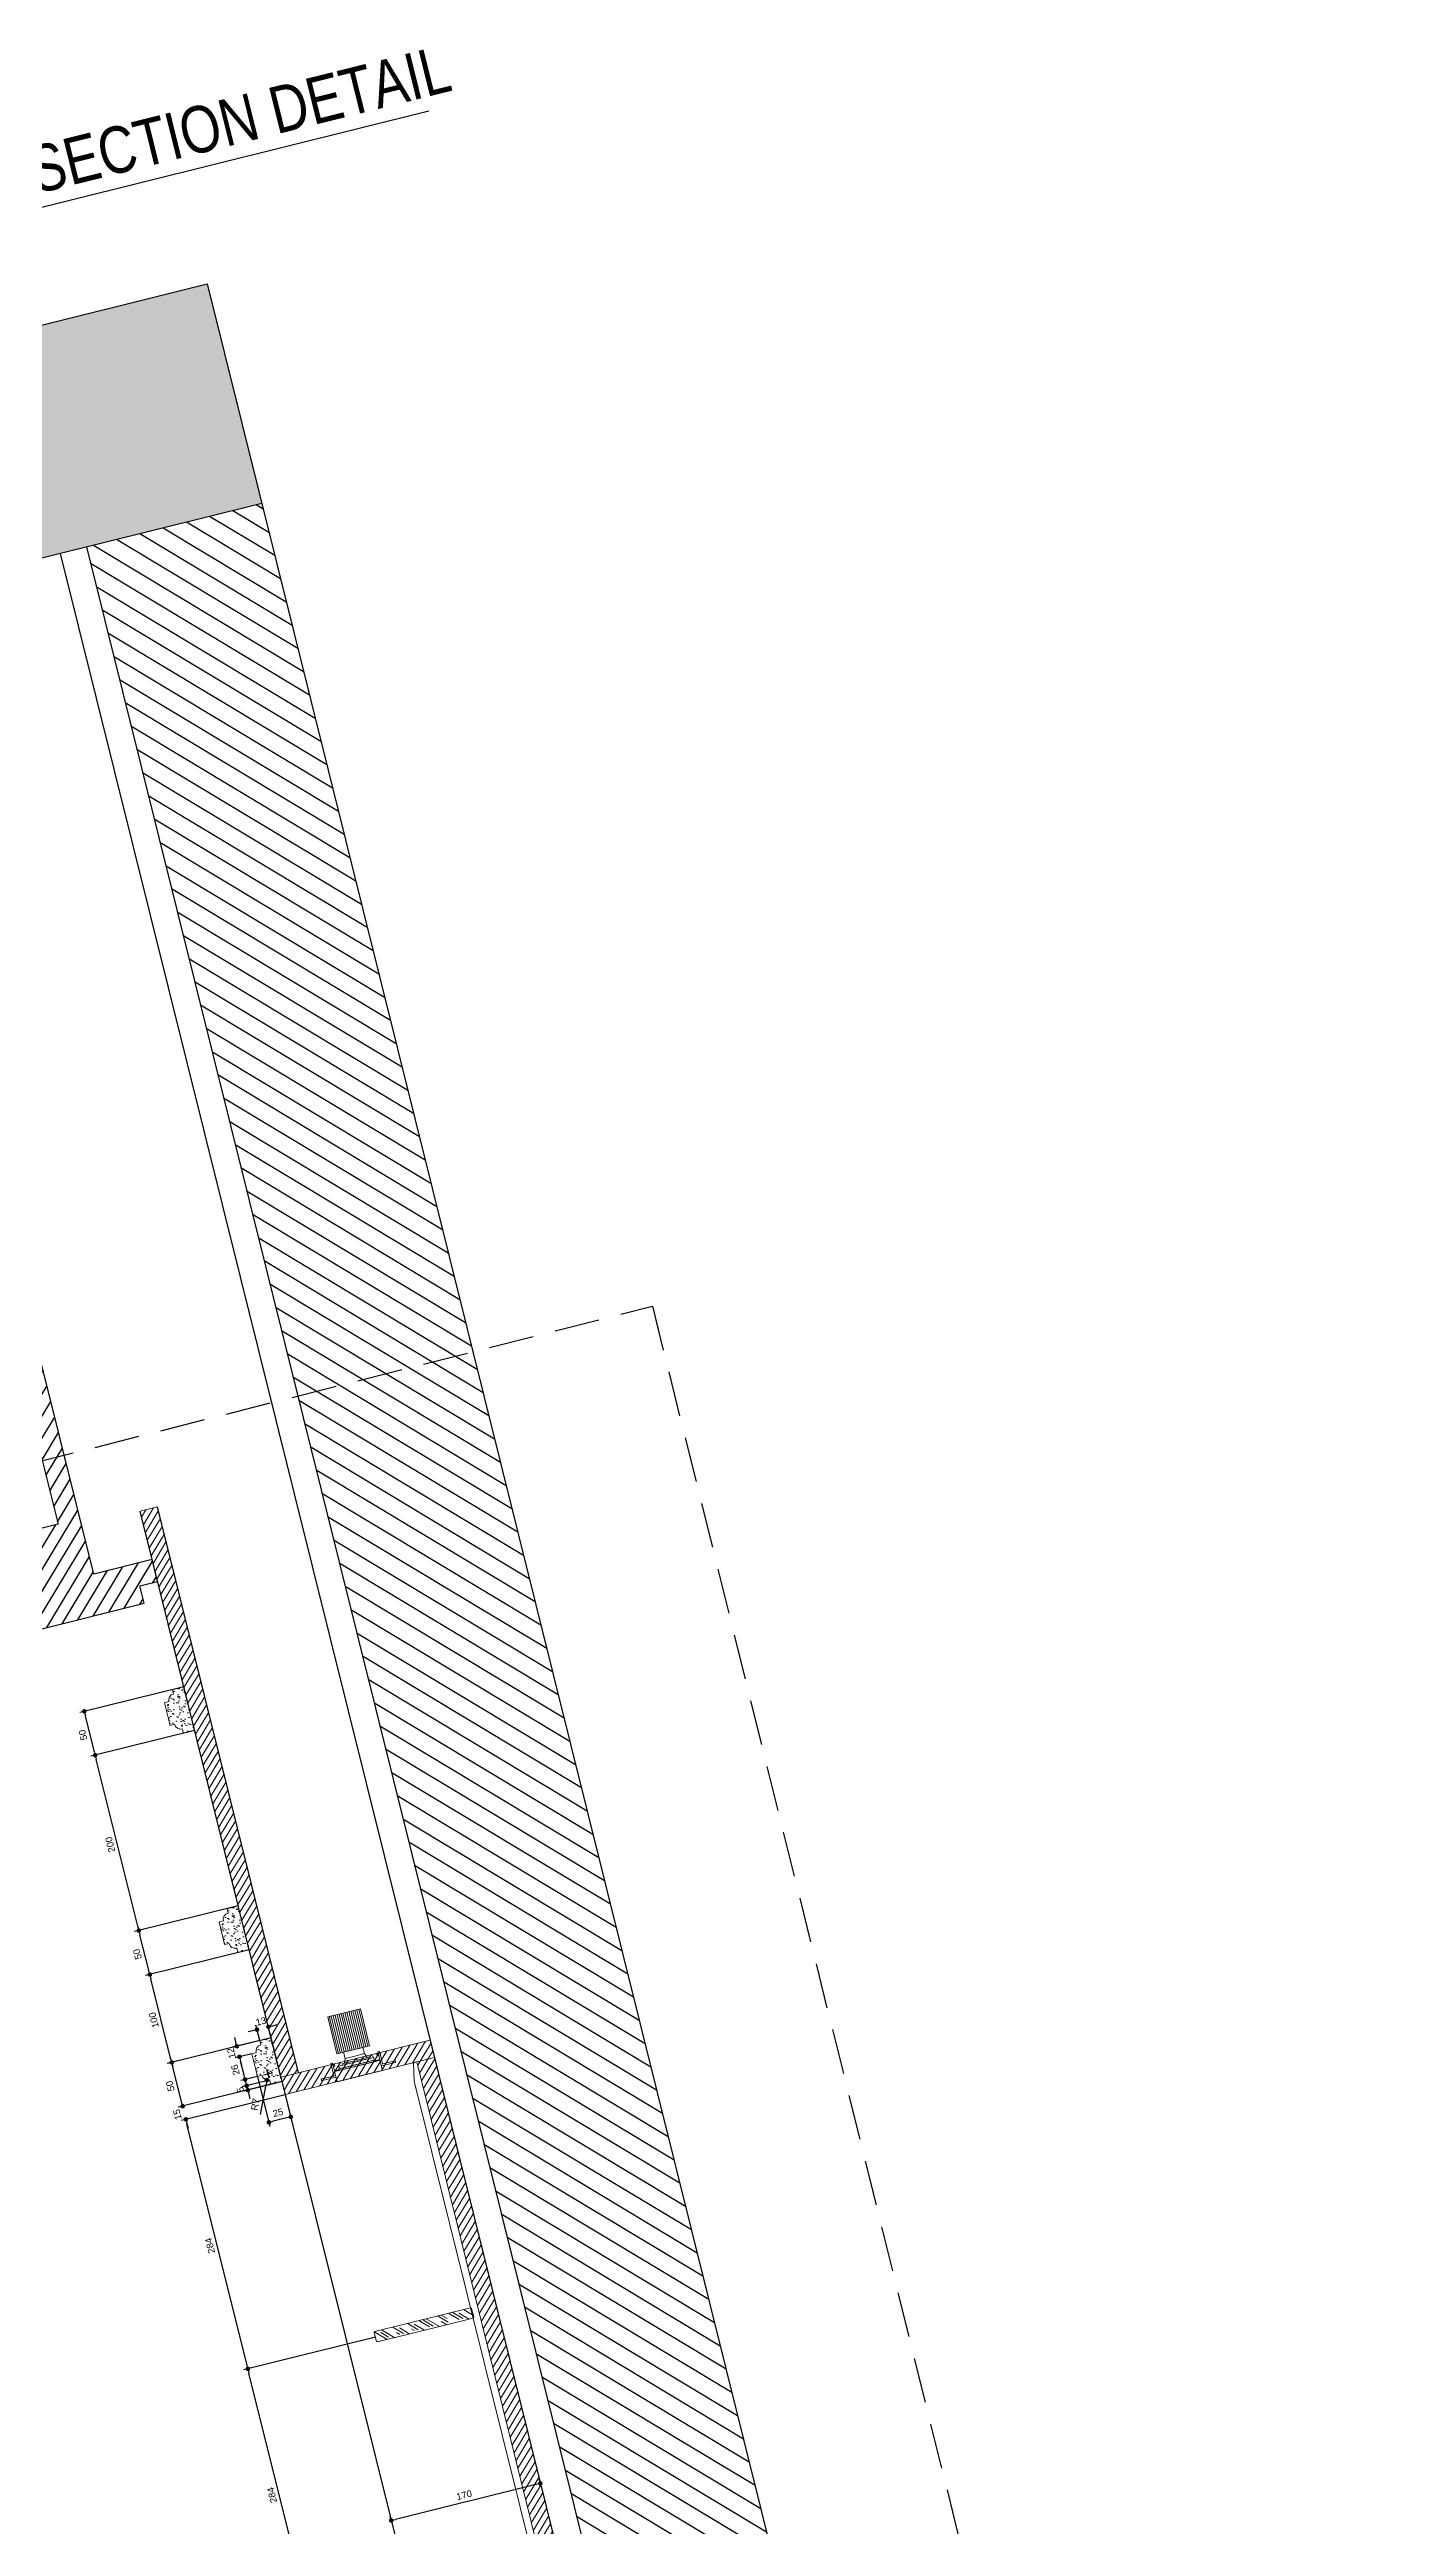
# Model space of a CAD drawing. Header units: inches. Extents: x 252212 to 296477, y 417293 to 492071.
# Drawn here: x 290991 to 292480, y 489330 to 492071 of the extents above; entities that cross this region are included whole.
import ezdxf
from ezdxf.enums import TextEntityAlignment as Align

# ---------------------------------------------------------------- set-up
doc = ezdxf.new("R2010")
doc.units = ezdxf.units.IN
doc.header["$MEASUREMENT"] = 0
doc.linetypes.add('HIDDEN', pattern=[0.375, 0.25, -0.125])
for name, color, linetype in [('8', 8, 'Continuous'), ('CQ spot detail elevation', 1, 'Continuous'), ('CQ SPOT DETAILS', 40, 'Continuous'), ('gypsum', 31, 'Continuous'), ('Layer1', 1, 'Continuous'), ('Layer3', 7, 'Continuous'), ('Layer7', 8, 'Continuous')]:
    doc.layers.add(name, color=color, linetype=linetype)
for name, color, linetype, lineweight in [('Glass-Mirror', 4, 'Continuous', 0), ('GRC Hatch', 253, 'Continuous', 0), ('Lighting', 7, 'Continuous', 0), ('Marble', 6, 'Continuous', 0)]:
    doc.layers.add(name, color=color, linetype=linetype, lineweight=lineweight)
doc.styles.add('ARIAL', font='arial.ttf')
doc.styles.get("Standard").update_dxf_attribs({"font": 'arial.ttf'})
doc.dimstyles.new('chester 5', dxfattribs={"dimscale": 0.05, "dimtxt": 150, "dimasz": 100, "dimexe": 100, "dimexo": 0, "dimgap": 80, "dimtad": 1, "dimdec": 0, "dimzin": 0, "dimdsep": 46, "dimtxsty": 'Standard', "dimblk": 'DOT', "dimcen": 100, "dimclrd": 1, "dimclre": 1, "dimclrt": 3, "dimadec": 0, "dimazin": 0, "dimtfac": 1, "dimtdec": 0, "dimtofl": 0, "dimtmove": 0, "dimatfit": 3, "dimfxl": 1, "dimtolj": 1, "dimtzin": 0, "dimlwd": -1, "dimarcsym": 0})
pattern_1 = [(45, (-39154.6824, -48912.3394), (-4.4194174, 4.4194174), [])]

# ---------------------------------------------------------------- blocks, each defined once
blk = doc.blocks.new('altatensione trimless roudn  47225.757.U56 side')
at = {"layer": 'Lighting', "lineweight": 0}
h = blk.add_hatch(dxfattribs=at)
h.set_pattern_fill('ANSI31', color=256, scale=30, angle=45)
h.paths.add_polyline_path([(16921.6, -4305.8), (16890.6, -4305.8), (16890.6, -4375.9), (16921.6, -4375.9)])
h.paths.add_polyline_path([(16952.6, -4305.8), (16921.6, -4305.8), (16921.6, -4375.9), (16952.6, -4375.9)])
for points in [[(16921.6, -4375.9), (16890.6, -4375.9), (16890.6, -4305.8), (16921.6, -4305.8)], [(16921.6, -4375.9), (16952.6, -4375.9), (16952.6, -4305.8), (16921.6, -4305.8)]]:
    blk.add_lwpolyline(points, dxfattribs=at)
at = {"layer": 'Lighting'}
for points in [[(16921.6, -4387.9), (16903.3, -4387.9), (16903.3, -4376.2), (16921.6, -4376.2)], [(16921.6, -4387.9), (16940, -4387.9), (16940, -4376.2), (16921.6, -4376.2)], [(16921.6, -4398.7), (16895.5, -4398.7), (16895.5, -4396.1), (16919.3, -4396.1)], [(16921.6, -4387.9), (16903.3, -4387.9), (16900, -4396.1), (16919.3, -4396.1)], [(16921.6, -4387.9), (16940, -4387.9), (16943.3, -4396.1), (16923.9, -4396.1)], [(16921.6, -4398.7), (16947.7, -4398.7), (16947.7, -4396.1), (16923.9, -4396.1)]]:
    blk.add_lwpolyline(points, dxfattribs=at)
for points in [[(16878.6, -4406.7), (16887, -4406.7), (16887, -4405.2), (16878.6, -4405.2), (16878.6, -4390.7), (16875.6, -4390.7), (16875.6, -4413.2, -0.414214), (16874.6, -4414.2), (16852.1, -4414.2, 0.414214), (16851.1, -4415.2), (16851.1, -4416.2, 0.414214), (16852.1, -4417.2), (16877.6, -4417.2, 0.414214), (16878.6, -4416.2)], [(16964.6, -4406.7), (16956.3, -4406.7), (16956.3, -4405.2), (16964.6, -4405.2), (16964.6, -4390.7), (16967.6, -4390.7), (16967.6, -4413.2, 0.414214), (16968.6, -4414.2), (16991.1, -4414.2, -0.414214), (16992.1, -4415.2), (16992.1, -4416.2, -0.414214), (16991.1, -4417.2), (16965.6, -4417.2, -0.414214), (16964.6, -4416.2)]]:
    blk.add_lwpolyline(points, format="xyb", close=True, dxfattribs=at)
for points in [[(16881.3, -4394.2), (16878.6, -4394.2), (16878.6, -4397.2), (16881.3, -4397.2)], [(16878.6, -4406.7), (16964.6, -4406.7), (16964.6, -4426), (16878.6, -4426)], [(16888.6, -4398.7), (16954.6, -4398.7), (16954.6, -4403.7), (16888.6, -4403.7)], [(16961.9, -4394.2), (16964.6, -4394.2), (16964.6, -4397.2), (16961.9, -4397.2)]]:
    blk.add_lwpolyline(points, close=True, dxfattribs=at)
at = {"layer": 'Lighting', "lineweight": 0}
blk.add_lwpolyline([(16887, -4403.7), (16956.3, -4403.7), (16956.3, -4406.7), (16887, -4406.7)], close=True, dxfattribs=at)
blk.add_lwpolyline([(16919.3, -4398.7), (16919.3, -4396.1, -1), (16923.9, -4396.1), (16923.9, -4398.7)], format="xyb", dxfattribs=at)
at = {"layer": 'Lighting'}
for centre, radius, start, end in [((16876.7, -4395.7), 2.17, 120.9397, 239.0603), ((16893.7, -4398.7), 5.15, 119.0408, 179.0821), ((16949.5, -4398.7), 5.15, 0.9179, 60.9592), ((16966.5, -4395.7), 2.17, 300.9397, 59.0603)]:
    blk.add_arc(centre, radius, start, end, dxfattribs=at)
blk = doc.blocks.new('side')
at = {"layer": 'GRC Hatch'}
h = blk.add_hatch(dxfattribs=at)
h.set_pattern_fill('ANSI31', color=256, scale=50, angle=-13.9714, style=0)
h.set_pattern_definition([(45, (-117061.349, -43787.657), (-4.41941738, 4.41941738), [])])
h.paths.add_polyline_path([(-20, 3100), (0, 3100), (0, 2454.7), (-20, 2454.7)])
h = blk.add_hatch(dxfattribs=at)
h.set_pattern_fill('ANSI31', color=256, scale=50, angle=-13.9714, style=0)
h.set_pattern_definition(pattern_1)
h.paths.add_polyline_path([(150, 2454.7), (-20, 2454.7), (-20, 2449.6), (-20, 2434.7), (150, 2434.7)])
h = blk.add_hatch(dxfattribs=at)
h.set_pattern_fill('ANSI31', color=256, scale=50, angle=-13.9714, style=0)
h.set_pattern_definition(pattern_1)
h.paths.add_polyline_path([(150, 2434.7), (130, 2434.7), (130, 1013), (150, 1013)])
at = {"layer": 'Marble', "lineweight": 0}
h = blk.add_hatch(dxfattribs=at)
h.set_pattern_fill('AR-SAND', color=256, scale=5, angle=90)
h.set_pattern_definition([(232.5, (-86465.463, 17179.432), (-9.63411885, 0.3149668), [0, -7.6, 0, -8.5, 0, -8.125]), (262.5, (-86465.463, 17179.432), (-14.1107303, -8.8488835), [0, -4.1, 0, -6.85, 0, -2.625]), (302.5, (-86465.463, 17185.582), (-0.0282953, -15.5707093), [0, -2.5, 0, -9, 0, -11.75]), (312.5, (-86465.463, 17185.582), (-4.3883778, -15.030633), [0, -1.25, 0, -5.9, 0, -6.75])])
edge = h.paths.add_edge_path()
edge.add_line((-20, 2850), (-32.9, 2850))
edge.add_line((-32.9, 2850), (-32.9, 2855))
edge.add_arc((-32.9, 2862), 7.08, 180.0586, 269.9414, ccw=False)
edge.add_line((-40, 2862), (-45, 2862))
edge.add_line((-45, 2862), (-45, 2887.9))
edge.add_line((-45, 2887.9), (-40, 2887.9))
edge.add_arc((-32.9, 2887.9), 7.08, 90.0586, 179.9414, ccw=False)
edge.add_line((-32.9, 2895), (-32.9, 2900))
edge.add_line((-32.9, 2900), (-20, 2900))
edge.add_line((-20, 2900), (-20, 2850))
h = blk.add_hatch(dxfattribs=at)
h.set_pattern_fill('AR-SAND', color=256, scale=5, angle=90)
h.set_pattern_definition([(232.5, (-86465.463, 16929.415), (-9.63411885, 0.3149668), [0, -7.6, 0, -8.5, 0, -8.125]), (262.5, (-86465.463, 16929.415), (-14.1107303, -8.8488835), [0, -4.1, 0, -6.85, 0, -2.625]), (302.5, (-86465.463, 16935.565), (-0.0282953, -15.5707093), [0, -2.5, 0, -9, 0, -11.75]), (312.5, (-86465.463, 16935.565), (-4.3883778, -15.030633), [0, -1.25, 0, -5.9, 0, -6.75])])
edge = h.paths.add_edge_path()
edge.add_line((-20, 2599.9), (-32.9, 2599.9))
edge.add_line((-32.9, 2599.9), (-32.9, 2604.9))
edge.add_arc((-32.9, 2612), 7.08, 180.0586, 269.9414, ccw=False)
edge.add_line((-40, 2612), (-45, 2612))
edge.add_line((-45, 2612), (-45, 2637.9))
edge.add_line((-45, 2637.9), (-40, 2637.9))
edge.add_arc((-32.9, 2637.9), 7.08, 90.0586, 179.9414, ccw=False)
edge.add_line((-32.9, 2644.9), (-32.9, 2649.9))
edge.add_line((-32.9, 2649.9), (-20, 2649.9))
edge.add_line((-20, 2649.9), (-20, 2599.9))
h = blk.add_hatch(dxfattribs=at)
h.set_pattern_fill('AR-SAND', color=256, scale=5, angle=90)
h.set_pattern_definition([(232.5, (-86465.463, 16779.089), (-9.63411885, 0.3149668), [0, -7.6, 0, -8.5, 0, -8.125]), (262.5, (-86465.463, 16779.089), (-14.1107303, -8.8488835), [0, -4.1, 0, -6.85, 0, -2.625]), (302.5, (-86465.463, 16785.239), (-0.0282953, -15.5707093), [0, -2.5, 0, -9, 0, -11.75]), (312.5, (-86465.463, 16785.239), (-4.3883778, -15.030633), [0, -1.25, 0, -5.9, 0, -6.75])])
edge = h.paths.add_edge_path()
edge.add_line((-20, 2449.6), (-32.9, 2449.6))
edge.add_line((-32.9, 2449.6), (-32.9, 2454.6))
edge.add_arc((-32.9, 2461.7), 7.08, 180.0586, 269.9414, ccw=False)
edge.add_line((-40, 2461.7), (-45, 2461.7))
edge.add_line((-45, 2461.7), (-45, 2487.6))
edge.add_line((-45, 2487.6), (-40, 2487.6))
edge.add_arc((-32.9, 2487.5), 7.08, 90.0586, 179.9414, ccw=False)
edge.add_line((-32.9, 2494.6), (-32.9, 2499.6))
edge.add_line((-32.9, 2499.6), (-20, 2499.6))
edge.add_line((-20, 2499.6), (-20, 2449.6))
at = {"layer": 'Glass-Mirror', "lineweight": 0}
for p, q in [((122, 2414.7, 0), (126, 2434.7, 0)), ((122, 1033, 0), (122, 2414.7, 0)), ((130, 2434.7, 0), (126, 2434.7, 0))]:
    blk.add_line(p, q, dxfattribs=at)
at = {"layer": 'Glass-Mirror', "lineweight": 0, "elevation": 0}
blk.add_lwpolyline([(123, 2145.4), (123, 2155.4), (122, 2156.4), (13, 2156.4), (12, 2155.4), (12, 2145.4), (13, 2144.4), (122, 2144.4)], close=True, dxfattribs=at)
at = {"layer": 'GRC Hatch', "linetype": 'Continuous'}
for p, q in [((24.1, 2144.4, 0), (12.6, 2155.9, 0)), ((26.1, 2146.7, 0), (19, 2153.7, 0)), ((32.6, 2144.4, 0), (20.6, 2156.4, 0)), ((43, 2146.7, 0), (33.3, 2156.4, 0)), ((38.8, 2146.7, 0), (36, 2149.5, 0)), ((49.6, 2144.4, 0), (40.2, 2153.7, 0)), ((60, 2146.7, 0), (50.3, 2156.4, 0)), ((55.8, 2146.7, 0), (52.9, 2149.5, 0)), ((66.5, 2144.4, 0), (57.2, 2153.7, 0)), ((72.7, 2146.7, 0), (63, 2156.4, 0)), ((77, 2146.7, 0), (67.3, 2156.4, 0)), ((83.5, 2144.4, 0), (71.5, 2156.4, 0)), ((93.9, 2146.7, 0), (84.2, 2156.4, 0)), ((92, 2144.4, 0), (86.9, 2149.5, 0)), ((93.9, 2150.9, 0), (88.5, 2156.4, 0)), ((106.7, 2146.7, 0), (97, 2156.4, 0)), ((110.9, 2146.7, 0), (101.2, 2156.4, 0)), ((117.4, 2144.4, 0), (108.1, 2153.7, 0)), ((123, 2147.3, 0), (113.9, 2156.4, 0))]:
    blk.add_line(p, q, dxfattribs=at)
at = {"layer": 'Layer1', "color": 6}
for p, q in [((-20, 2454.7, 0), (-20, 3100, 0)), ((0, 2454.7, 0), (0, 3100, 0))]:
    blk.add_line(p, q, dxfattribs=at)
at = {"layer": 'Marble'}
blk.add_line((130, 1013, 0), (130, 2434.7, 0), dxfattribs=at)
at = {"layer": 'Marble', "elevation": 0}
for points in [[(-20, 2850), (-32.9, 2850), (-32.9, 2855, -0.413614), (-40, 2862), (-45, 2862), (-45, 2887.9), (-45, 2887.9), (-40, 2887.9, -0.413614), (-32.9, 2895), (-32.9, 2900), (-20, 2900), (-20, 2850)], [(-20, 2599.9), (-32.9, 2599.9), (-32.9, 2604.9, -0.413614), (-40, 2612), (-45, 2612), (-45, 2637.9), (-45, 2637.9), (-40, 2637.9, -0.413614), (-32.9, 2644.9), (-32.9, 2649.9), (-20, 2649.9), (-20, 2599.9)], [(-20, 2449.6), (-32.9, 2449.6), (-32.9, 2454.6, -0.413614), (-40, 2461.7), (-45, 2461.7), (-45, 2487.6), (-45, 2487.6), (-40, 2487.6, -0.413614), (-32.9, 2494.6), (-32.9, 2499.6), (-20, 2499.6), (-20, 2449.6)]]:
    blk.add_lwpolyline(points, format="xyb", dxfattribs=at)
blk.add_lwpolyline([(150, 1013), (-20, 1013), (-20, 993), (150, 993), (150, 2454.7), (-20, 2454.7), (-20, 2434.7), (150, 2434.7)], dxfattribs=at)
at = {"color": 2, "xscale": 0.6000000000003645, "yscale": 0.6000000000003645, "zscale": 0.6000000000003645}
blk.add_blockref('altatensione trimless roudn  47225.757.U56 side', (-10088, 5090.3, 0), dxfattribs=at)
blk = doc.blocks.new('_Dot')
at = {"color": 0, "linetype": 'ByBlock', "lineweight": -2}
blk.add_line((-0.5, 0), (-1, 0), dxfattribs=at)
at = {"color": 0, "linetype": 'ByBlock', "const_width": 0.5}
blk.add_lwpolyline([(-0.25, 0, 1), (0.25, 0, 1)], format="xyb", close=True, dxfattribs=at)
blk = doc.blocks.new('*D239')
at = {"color": 1, "ltscale": 0.1, "transparency": 16777216}
blk.add_line((291528.7, 489376.5), (291373.4, 489337.9), dxfattribs=at)
at = {"color": 1, "lineweight": -2, "ltscale": 0.1, "transparency": 16777216}
for p, q in [((291534.1, 489375.3), (291532.3, 489382.6)), ((291369.2, 489334.3), (291367.4, 489341.5))]:
    blk.add_line(p, q, dxfattribs=at)
at = {"layer": 'Defpoints', "color": 0, "ltscale": 0.1, "transparency": 16777216}
for p in [(291534.1, 489375.3, 0), (291368.6, 489336.7), (291369.2, 489334.3, 0)]:
    blk.add_point(p, dxfattribs=at)
at = {"color": 1, "ltscale": 0.1, "transparency": 16777216, "xscale": 5, "yscale": 5, "zscale": 5}
for p, rotation in [((291533.5, 489377.7), 13.97142328278276), ((291368.6, 489336.7), 193.9714232827827)]:
    blk.add_blockref('_Dot', p, dxfattribs=dict(at, rotation=rotation))
at = {"color": 3, "ltscale": 0.1, "transparency": 16777216, "insert": (291449.2, 489364.8), "char_height": 7.5, "attachment_point": 5, "rotation": 13.9714}
blk.add_mtext('\\A1;170', dxfattribs=at)
blk = doc.blocks.new('*D243')
at = {"color": 1, "lineweight": -2, "ltscale": 0.1, "transparency": 16777216}
for p, q in [((291351, 489539.7), (291205.2, 489503.4)), ((291419.7, 489263.8), (291273.8, 489227.5))]:
    blk.add_line(p, q, dxfattribs=at)
at = {"color": 1, "ltscale": 0.1, "transparency": 16777216}
blk.add_line((291277.5, 489233.6), (291211.2, 489499.8), dxfattribs=at)
at = {"layer": 'Defpoints', "color": 0, "ltscale": 0.1, "transparency": 16777216}
for p in [(291351, 489539.7, 0), (291210, 489504.6), (291419.7, 489263.8, 0)]:
    blk.add_point(p, dxfattribs=at)
at = {"color": 1, "ltscale": 0.1, "transparency": 16777216, "xscale": 5, "yscale": 5, "zscale": 5}
for p, rotation in [((291210, 489504.6), 103.9714232829857), ((291278.7, 489228.7), 283.9714232829857)]:
    blk.add_blockref('_Dot', p, dxfattribs=dict(at, rotation=rotation))
at = {"color": 3, "ltscale": 0.1, "transparency": 16777216, "insert": (291236.7, 489364.8), "char_height": 7.5, "attachment_point": 5, "rotation": 103.9714}
blk.add_mtext('\\A1;284', dxfattribs=at)
blk = doc.blocks.new('*D244')
at = {"color": 1, "lineweight": -2, "ltscale": 0.1, "transparency": 16777216}
for p, q in [((291251.3, 489807.9), (291136.5, 489779.4)), ((291351, 489539.7), (291205.2, 489503.4))]:
    blk.add_line(p, q, dxfattribs=at)
at = {"color": 1, "ltscale": 0.1, "transparency": 16777216}
blk.add_line((291208.8, 489509.5), (291142.6, 489775.7), dxfattribs=at)
at = {"layer": 'Defpoints', "color": 0, "ltscale": 0.1, "transparency": 16777216}
for p in [(291251.3, 489807.9, 0), (291141.4, 489780.6), (291351, 489539.7, 0)]:
    blk.add_point(p, dxfattribs=at)
at = {"color": 1, "ltscale": 0.1, "transparency": 16777216, "xscale": 5, "yscale": 5, "zscale": 5}
for p, rotation in [((291141.4, 489780.6), 103.9714232829857), ((291210, 489504.6), 283.9714232829857)]:
    blk.add_blockref('_Dot', p, dxfattribs=dict(at, rotation=rotation))
at = {"color": 3, "ltscale": 0.1, "transparency": 16777216, "insert": (291168.1, 489640.7), "char_height": 7.5, "attachment_point": 5, "rotation": 103.9714}
blk.add_mtext('\\A1;284', dxfattribs=at)
blk = doc.blocks.new('*D308')
at = {"color": 1, "lineweight": -2, "ltscale": 0.1, "transparency": 16777216}
for p, q in [((291234, 489824.1), (291203.8, 489816.6)), ((291235.2, 489819.3), (291205, 489811.8))]:
    blk.add_line(p, q, dxfattribs=at)
at = {"color": 1, "ltscale": 0.1, "transparency": 16777216}
for p, q in [((291207.4, 489822.7), (291206.2, 489827.5)), ((291211.1, 489808.1), (291212.3, 489803.3))]:
    blk.add_line(p, q, dxfattribs=at)
at = {"layer": 'Defpoints', "color": 0, "ltscale": 0.1, "transparency": 16777216}
for p in [(291208.6, 489817.8), (291234, 489824.1, 0), (291235.2, 489819.3)]:
    blk.add_point(p, dxfattribs=at)
at = {"color": 1, "ltscale": 0.1, "transparency": 16777216, "xscale": 5, "yscale": 5, "zscale": 5}
for p, rotation in [((291208.6, 489817.8), 283.9714232829857), ((291209.9, 489813), 103.9714232829857)]:
    blk.add_blockref('_Dot', p, dxfattribs=dict(at, rotation=rotation))
at = {"color": 3, "ltscale": 0.1, "transparency": 16777216, "insert": (291201.7, 489813.5), "char_height": 7.5, "attachment_point": 5, "rotation": 103.9714}
blk.add_mtext('\\A1;5', dxfattribs=at)
blk = doc.blocks.new('*D309')
at = {"color": 1, "lineweight": -2, "ltscale": 0.1, "transparency": 16777216}
for p, q in [((291227.4, 489829.8), (291237.1, 489832.2)), ((291233.5, 489826.2), (291231.1, 489835.9))]:
    blk.add_line(p, q, dxfattribs=at)
at = {"color": 1, "ltscale": 0.1, "transparency": 16777216}
blk.add_line((291223.9, 489785.8), (291230.1, 489819.1), dxfattribs=at)
at = {"layer": 'Defpoints', "color": 0, "ltscale": 0.1, "transparency": 16777216}
for p in [(291232.3, 489831, 0), (291231, 489824.1, 0)]:
    blk.add_point(p, dxfattribs=at)
at = {"color": 1, "ltscale": 0.1, "transparency": 16777216, "xscale": 5, "yscale": 5, "zscale": 5, "rotation": 79.52938586658469}
blk.add_blockref('_Dot', (291231, 489824.1), dxfattribs=at)
at = {"color": 3, "ltscale": 0.1, "transparency": 16777216, "insert": (291218.1, 489797.1), "char_height": 7.5, "attachment_point": 5, "rotation": 79.5294}
blk.add_mtext('\\A1;R7', dxfattribs=at)
blk = doc.blocks.new('*D310')
at = {"color": 1, "lineweight": -2, "ltscale": 0.1, "transparency": 16777216}
for p, q in [((291214.3, 489853.2), (291195.8, 489848.6)), ((291220.5, 489828.1), (291202.1, 489823.5))]:
    blk.add_line(p, q, dxfattribs=at)
at = {"color": 1, "ltscale": 0.1, "transparency": 16777216}
blk.add_line((291205.7, 489829.6), (291201.9, 489844.9), dxfattribs=at)
at = {"layer": 'Defpoints', "color": 0, "ltscale": 0.1, "transparency": 16777216}
for p in [(291200.7, 489849.8), (291214.3, 489853.2, 0), (291220.5, 489828.1, 0)]:
    blk.add_point(p, dxfattribs=at)
at = {"color": 1, "ltscale": 0.1, "transparency": 16777216, "xscale": 5, "yscale": 5, "zscale": 5}
for p, rotation in [((291200.7, 489849.8), 103.9714232829857), ((291206.9, 489824.7), 283.9714232829857)]:
    blk.add_blockref('_Dot', p, dxfattribs=dict(at, rotation=rotation))
at = {"color": 3, "ltscale": 0.1, "transparency": 16777216, "insert": (291196.2, 489835.4), "char_height": 7.5, "attachment_point": 5, "rotation": 103.9714}
blk.add_mtext('\\A1;26', dxfattribs=at)
blk = doc.blocks.new('*D311')
at = {"color": 1, "lineweight": -2, "ltscale": 0.1, "transparency": 16777216}
for p, q in [((291223.1, 489867.8), (291192.9, 489860.3)), ((291200.7, 489849.8), (291195.8, 489848.6))]:
    blk.add_line(p, q, dxfattribs=at)
at = {"color": 1, "ltscale": 0.1, "transparency": 16777216}
for p, q in [((291196.6, 489866.4), (291195.4, 489871.2)), ((291201.9, 489844.9), (291203.1, 489840.1))]:
    blk.add_line(p, q, dxfattribs=at)
at = {"layer": 'Defpoints', "color": 0, "ltscale": 0.1, "transparency": 16777216}
for p in [(291197.8, 489861.5), (291223.1, 489867.8, 0), (291200.7, 489849.8)]:
    blk.add_point(p, dxfattribs=at)
at = {"color": 1, "ltscale": 0.1, "transparency": 16777216, "xscale": 5, "yscale": 5, "zscale": 5}
for p, rotation in [((291197.8, 489861.5), 283.9714232829857), ((291200.7, 489849.8), 103.9714232829857)]:
    blk.add_blockref('_Dot', p, dxfattribs=dict(at, rotation=rotation))
at = {"color": 3, "ltscale": 0.1, "transparency": 16777216, "insert": (291191.7, 489853.8), "char_height": 7.5, "attachment_point": 5, "rotation": 103.9714}
blk.add_mtext('\\A1;12', dxfattribs=at)
blk = doc.blocks.new('*D312')
at = {"color": 1, "lineweight": -2, "ltscale": 0.1, "transparency": 16777216}
for p, q in [((291235.6, 489870.9), (291231.4, 489887.8)), ((291223.1, 489867.8), (291218.9, 489884.7))]:
    blk.add_line(p, q, dxfattribs=at)
at = {"color": 1, "ltscale": 0.1, "transparency": 16777216}
for p, q in [((291237.5, 489884.2), (291242.4, 489885.4)), ((291215.3, 489878.6), (291210.4, 489877.4))]:
    blk.add_line(p, q, dxfattribs=at)
at = {"layer": 'Defpoints', "color": 0, "ltscale": 0.1, "transparency": 16777216}
for p in [(291223.1, 489867.8, 0), (291232.7, 489883), (291235.6, 489870.9, 0)]:
    blk.add_point(p, dxfattribs=at)
at = {"color": 1, "ltscale": 0.1, "transparency": 16777216, "xscale": 5, "yscale": 5, "zscale": 5}
for p, rotation in [((291232.7, 489883), 193.9714232829857), ((291220.1, 489879.8), 13.9714232829857)]:
    blk.add_blockref('_Dot', p, dxfattribs=dict(at, rotation=rotation))
at = {"color": 3, "ltscale": 0.1, "transparency": 16777216, "insert": (291224.5, 489889), "char_height": 7.5, "attachment_point": 5, "rotation": 13.9714}
blk.add_mtext('\\A1;13', dxfattribs=at)
blk = doc.blocks.new('*D313')
at = {"color": 1, "lineweight": -2, "ltscale": 0.1, "transparency": 16777216}
for p, q in [((291220.5, 489828.1), (291234.4, 489772.5)), ((291247.7, 489822.4), (291258.6, 489778.5))]:
    blk.add_line(p, q, dxfattribs=at)
at = {"color": 1, "ltscale": 0.1, "transparency": 16777216}
blk.add_line((291252.6, 489782.2), (291238, 489778.6), dxfattribs=at)
at = {"layer": 'Defpoints', "color": 0, "ltscale": 0.1, "transparency": 16777216}
for p in [(291220.5, 489828.1, 0), (291247.7, 489822.4, 0), (291233.2, 489777.3)]:
    blk.add_point(p, dxfattribs=at)
at = {"color": 1, "ltscale": 0.1, "transparency": 16777216, "xscale": 5, "yscale": 5, "zscale": 5}
for p, rotation in [((291233.2, 489777.3), 193.9714232829857), ((291257.4, 489783.4), 13.9714232829857)]:
    blk.add_blockref('_Dot', p, dxfattribs=dict(at, rotation=rotation))
at = {"color": 3, "ltscale": 0.1, "transparency": 16777216, "insert": (291243.4, 489788), "char_height": 7.5, "attachment_point": 5, "rotation": 13.9714}
blk.add_mtext('\\A1;25', dxfattribs=at)
blk = doc.blocks.new('*D314')
at = {"color": 1, "lineweight": -2, "ltscale": 0.1, "transparency": 16777216}
for p, q in [((291211.4, 489968.3), (291096.6, 489939.7)), ((291235.6, 489870.9), (291120.8, 489842.4))]:
    blk.add_line(p, q, dxfattribs=at)
at = {"color": 1, "ltscale": 0.1, "transparency": 16777216}
blk.add_line((291124.5, 489848.4), (291102.7, 489936.1), dxfattribs=at)
at = {"layer": 'Defpoints', "color": 0, "ltscale": 0.1, "transparency": 16777216}
for p in [(291211.4, 489968.3, 0), (291101.5, 489940.9), (291235.6, 489870.9, 0)]:
    blk.add_point(p, dxfattribs=at)
at = {"color": 1, "ltscale": 0.1, "transparency": 16777216, "xscale": 5, "yscale": 5, "zscale": 5}
for p, rotation in [((291101.5, 489940.9), 103.9714232829857), ((291125.7, 489843.6), 283.9714232829857)]:
    blk.add_blockref('_Dot', p, dxfattribs=dict(at, rotation=rotation))
at = {"color": 3, "ltscale": 0.1, "transparency": 16777216, "insert": (291106, 489890.4), "char_height": 7.5, "attachment_point": 5, "rotation": 103.9714}
blk.add_mtext('\\A1;100', dxfattribs=at)
blk = doc.blocks.new('*D315')
at = {"color": 1, "lineweight": -2, "ltscale": 0.1, "transparency": 16777216}
for p, q in [((291247.7, 489822.4), (291132.9, 489793.9)), ((291251.3, 489807.9), (291136.5, 489779.4))]:
    blk.add_line(p, q, dxfattribs=at)
at = {"color": 1, "ltscale": 0.1, "transparency": 16777216}
for p, q in [((291136.6, 489799.9), (291135.4, 489804.8)), ((291142.6, 489775.7), (291143.8, 489770.9))]:
    blk.add_line(p, q, dxfattribs=at)
at = {"layer": 'Defpoints', "color": 0, "ltscale": 0.1, "transparency": 16777216}
for p in [(291247.7, 489822.4, 0), (291251.3, 489807.9), (291137.8, 489795.1)]:
    blk.add_point(p, dxfattribs=at)
at = {"color": 1, "ltscale": 0.1, "transparency": 16777216, "xscale": 5, "yscale": 5, "zscale": 5}
for p, rotation in [((291137.8, 489795.1), 283.9714232829857), ((291141.4, 489780.6), 103.9714232829857)]:
    blk.add_blockref('_Dot', p, dxfattribs=dict(at, rotation=rotation))
at = {"color": 3, "ltscale": 0.1, "transparency": 16777216, "insert": (291132, 489785.9), "char_height": 7.5, "attachment_point": 5, "rotation": 103.9714}
blk.add_mtext('\\A1;15', dxfattribs=at)
blk = doc.blocks.new('*D316')
at = {"color": 1, "lineweight": -2, "ltscale": 0.1, "transparency": 16777216}
for p, q in [((291125.7, 489843.6), (291120.8, 489842.4)), ((291247.7, 489822.4), (291132.9, 489793.9))]:
    blk.add_line(p, q, dxfattribs=at)
at = {"color": 1, "ltscale": 0.1, "transparency": 16777216}
blk.add_line((291136.6, 489799.9), (291126.9, 489838.7), dxfattribs=at)
at = {"layer": 'Defpoints', "color": 0, "ltscale": 0.1, "transparency": 16777216}
for p in [(291125.7, 489843.6), (291125.7, 489843.6), (291247.7, 489822.4, 0)]:
    blk.add_point(p, dxfattribs=at)
at = {"color": 1, "ltscale": 0.1, "transparency": 16777216, "xscale": 5, "yscale": 5, "zscale": 5}
for p, rotation in [((291125.7, 489843.6), 103.9714232829857), ((291137.8, 489795.1), 283.9714232829857)]:
    blk.add_blockref('_Dot', p, dxfattribs=dict(at, rotation=rotation))
at = {"color": 3, "ltscale": 0.1, "transparency": 16777216, "insert": (291124.1, 489817.4), "char_height": 7.5, "attachment_point": 5, "rotation": 103.9714}
blk.add_mtext('\\A1;50', dxfattribs=at)
blk = doc.blocks.new('*D317')
at = {"color": 1, "lineweight": -2, "ltscale": 0.1, "transparency": 16777216}
for p, q in [((291199.4, 490016.8), (291084.5, 489988.3)), ((291211.4, 489968.3), (291096.6, 489939.7))]:
    blk.add_line(p, q, dxfattribs=at)
at = {"color": 1, "ltscale": 0.1, "transparency": 16777216}
blk.add_line((291100.3, 489945.8), (291090.6, 489984.6), dxfattribs=at)
at = {"layer": 'Defpoints', "color": 0, "ltscale": 0.1, "transparency": 16777216}
for p in [(291199.4, 490016.8, 0), (291089.4, 489989.5), (291211.4, 489968.3)]:
    blk.add_point(p, dxfattribs=at)
at = {"color": 1, "ltscale": 0.1, "transparency": 16777216, "xscale": 5, "yscale": 5, "zscale": 5}
for p, rotation in [((291089.4, 489989.5), 103.9714232829857), ((291101.5, 489940.9), 283.9714232829857)]:
    blk.add_blockref('_Dot', p, dxfattribs=dict(at, rotation=rotation))
at = {"color": 3, "ltscale": 0.1, "transparency": 16777216, "insert": (291087.8, 489963.3), "char_height": 7.5, "attachment_point": 5, "rotation": 103.9714}
blk.add_mtext('\\A1;50', dxfattribs=at)
blk = doc.blocks.new('*D318')
at = {"color": 1, "lineweight": -2, "ltscale": 0.1, "transparency": 16777216}
for p, q in [((291151.1, 490210.9), (291036.3, 490182.4)), ((291199.4, 490016.8), (291084.5, 489988.3))]:
    blk.add_line(p, q, dxfattribs=at)
at = {"color": 1, "ltscale": 0.1, "transparency": 16777216}
blk.add_line((291088.2, 489994.3), (291042.3, 490178.7), dxfattribs=at)
at = {"layer": 'Defpoints', "color": 0, "ltscale": 0.1, "transparency": 16777216}
for p in [(291151.1, 490210.9, 0), (291041.1, 490183.6), (291199.4, 490016.8, 0)]:
    blk.add_point(p, dxfattribs=at)
at = {"color": 1, "ltscale": 0.1, "transparency": 16777216, "xscale": 5, "yscale": 5, "zscale": 5}
for p, rotation in [((291041.1, 490183.6), 103.9714232829857), ((291089.4, 489989.5), 283.9714232829857)]:
    blk.add_blockref('_Dot', p, dxfattribs=dict(at, rotation=rotation))
at = {"color": 3, "ltscale": 0.1, "transparency": 16777216, "insert": (291057.7, 490084.6), "char_height": 7.5, "attachment_point": 5, "rotation": 103.9714}
blk.add_mtext('\\A1;200', dxfattribs=at)
blk = doc.blocks.new('*D319')
at = {"color": 1, "lineweight": -2, "ltscale": 0.1, "transparency": 16777216}
for p, q in [((291139, 490259.4), (291024.2, 490230.9)), ((291151.1, 490210.9), (291036.3, 490182.4))]:
    blk.add_line(p, q, dxfattribs=at)
at = {"color": 1, "ltscale": 0.1, "transparency": 16777216}
blk.add_line((291039.9, 490188.4), (291030.2, 490227.2), dxfattribs=at)
at = {"layer": 'Defpoints', "color": 0, "ltscale": 0.1, "transparency": 16777216}
for p in [(291139, 490259.4, 0), (291029, 490232.1), (291151.1, 490210.9, 0)]:
    blk.add_point(p, dxfattribs=at)
at = {"color": 1, "ltscale": 0.1, "transparency": 16777216, "xscale": 5, "yscale": 5, "zscale": 5}
for p, rotation in [((291029, 490232.1), 103.9714232829857), ((291041.1, 490183.6), 283.9714232829857)]:
    blk.add_blockref('_Dot', p, dxfattribs=dict(at, rotation=rotation))
at = {"color": 3, "ltscale": 0.1, "transparency": 16777216, "insert": (291027.5, 490205.9), "char_height": 7.5, "attachment_point": 5, "rotation": 103.9714}
blk.add_mtext('\\A1;50', dxfattribs=at)
blk = doc.blocks.new('dwgtit')
at = {"linetype": 'Continuous', "ltscale": 2}
blk.add_line((-8, 0), (38.23, 0), dxfattribs=at)
blk.add_circle((0, 0), 8, dxfattribs=at)
at = {"linetype": 'Continuous', "ltscale": 2, "style": 'ARIAL', "width": 0.8}
for tag, height, p in [('DTN0', 5, (0, 3.99)), ('DTRFNO', 3, (0, -3.56))]:
    blk.add_attdef(tag, text='', height=height, dxfattribs=at).set_placement(p, align=Align.MIDDLE_CENTER)
for tag, p, height in [('DTNL1', (19.8, 1.48), 5), ('DTNL2', (20.36, -5.16), 3), ('DTSC', (63.36, -5.21), 3)]:
    blk.add_attdef(tag, p, '', height=height, dxfattribs=at)

msp = doc.modelspace()

# ---------------------------------------------------------------- hatches: boundary and pattern name
at = {"layer": '8'}
h = msp.add_hatch(dxfattribs=at)
h.set_pattern_fill('ANSI31', color=256, scale=100, angle=13.9714, style=0)
h.set_pattern_definition([(58.971423, (252334.1, 494088.556), (-10.711379, 6.443319), [])])
edge = h.paths.add_edge_path()
edge.add_line((289768.6, 490467.8), (290775.9, 490718.4))
edge.add_arc((290812.1, 490572.9), 150, 13.9714, 103.9714, ccw=False)
edge.add_line((290957.7, 490609.1), (291000, 490439.3))
edge.add_line((291000, 490439.3), (290914.1, 490417.9))
edge.add_line((290914.1, 490417.9), (290841, 490477))
edge.add_line((290841, 490477), (290803.1, 490467.6))
edge.add_line((290803.1, 490467.6), (290808.5, 490445.7))
edge.add_line((290808.5, 490445.7), (290817.3, 490447.9))
edge.add_line((290817.3, 490447.9), (290819.1, 490440.6))
edge.add_arc((290826.7, 490413.7), 28, 43.4904, 105.7932, ccw=False)
edge.add_arc((290819.2, 490410.2), 35.9, 20.4987, 39.3681, ccw=False)
edge.add_arc((290540.6, 490305.8), 333.5, 18.7229, 20.5401, ccw=False)
edge.add_arc((290906.6, 490431.2), 53.5, 200.135, 216.8162)
edge.add_arc((290877.7, 490410.7), 18.1, 219.7429, 290.8024)
edge.add_line((290884.1, 490393.8), (290884.9, 490390.9))
edge.add_arc((290886.8, 490383.3), 7.8, 103.9714, 322.4387)
edge.add_line((290892.9, 490378.6), (290895.1, 490369.9))
edge.add_arc((290900.2, 490349.5), 21, 13.9714, 103.9714, ccw=False)
edge.add_line((290920.6, 490354.5), (290968.1, 490366.4))
edge.add_line((290968.1, 490366.4), (290979, 490322.7))
edge.add_line((290979, 490322.7), (291095.4, 490351.7))
edge.add_line((291095.4, 490351.7), (291090.6, 490371.1))
edge.add_line((291090.6, 490371.1), (291110, 490375.9))
edge.add_line((291110, 490375.9), (291104, 490400.2))
edge.add_line((291104, 490400.2), (291039.4, 490384.1))
edge.add_line((291039.4, 490384.1), (290982, 490615.1))
edge.add_arc((290812.1, 490572.9), 175, 13.9714, 103.9714)
edge.add_line((290769.9, 490742.7), (289762.6, 490492.1))
edge.add_line((289762.6, 490492.1), (289035.8, 490311.2))
edge.add_arc((289078, 490141.4), 175, 103.9714, 193.9714)
edge.add_line((288908.2, 490099.2), (288965.7, 489868.2))
edge.add_line((288965.7, 489868.2), (288901.1, 489852.1))
edge.add_line((288901.1, 489852.1), (288907.2, 489827.9))
edge.add_line((288907.2, 489827.9), (288926.6, 489832.7))
edge.add_line((288926.6, 489832.7), (288931.4, 489813.3))
edge.add_line((288931.4, 489813.3), (289047.9, 489842.2))
edge.add_line((289047.9, 489842.2), (289037, 489885.9))
edge.add_line((289037, 489885.9), (289084.5, 489897.7))
edge.add_arc((289104.9, 489902.8), 21, 103.9714, 193.9714, ccw=False)
edge.add_line((289099.9, 489923.2), (289097.7, 489931.9))
edge.add_arc((289100.9, 489939), 7.8, 245.5041, 463.9714)
edge.add_line((289099, 489946.6), (289098.3, 489949.5))
edge.add_arc((289096.1, 489967.5), 18.1, 277.1405, 348.1999)
edge.add_arc((289060.9, 489972), 53.5, 351.1266, 367.8079)
edge.add_arc((289443.1, 490032.7), 333.5, 187.4028, 189.22, ccw=False)
edge.add_arc((289148, 489994.4), 35.9, 168.5747, 187.4442, ccw=False)
edge.add_arc((289139.7, 489994), 28, 102.1497, 164.4524, ccw=False)
edge.add_line((289133.8, 490021.3), (289132, 490028.6))
edge.add_line((289132, 490028.6), (289140.8, 490030.8))
edge.add_line((289140.8, 490030.8), (289135.3, 490052.6))
edge.add_line((289135.3, 490052.6), (289097.4, 490043.2))
edge.add_line((289097.4, 490043.2), (289060.6, 489956.7))
edge.add_line((289060.6, 489956.7), (288974.7, 489935.4))
edge.add_line((288974.7, 489935.4), (288932.5, 490105.2))
edge.add_arc((289078, 490141.4), 150, 103.9714, 193.9714, ccw=False)
edge.add_line((289041.8, 490287), (289768.6, 490467.8))
at = {"layer": 'Layer7', "ltscale": 300}
h = msp.add_hatch(dxfattribs=at)
h.set_pattern_fill('AR-CONC', color=256, scale=10, angle=13.9714, style=0)
h.set_pattern_definition([(143.97142, (302400.69, 492517.076), (-68.08902, -23.40695), [7.5, -82.5]), (198.9714, (302400.69, 492517.076), (-4.6961, 76.34393), [6, -66]), (93.52, (302395.015, 492515.125), (-72.78518, 52.93692), [6.37402, -70.1142]), (147.7872, (302395.86, 492536.48), (-99.57055, -41.8295), [11.25, -123.75]), (97.3358, (302387.56, 492533), (-114.2201, 71.9637), [9.561, -105.1713]), (202.7872, (302395.86, 492536.48), (-114.22, 71.9638), [9, -99]), (172.97142, (302387.364, 492529.22), (-48.20408, -53.4824), [7.5, -82.5]), (227.9714, (302387.364, 492529.22), (-41.1196, 64.4952), [6, -66]), (122.52, (302383.35, 492524.76), (-89.32368, 11.01272), [6.37402, -70.1142]), (156.47142, (302400.69, 492517.076), (-9.217332, 32.010976), [0, -65.2, 0, -67, 0, -66.25]), (186.47142, (302400.69, 492517.076), (-35.05129, 31.92286), [0, -38.2, 0, -63.7, 0, -25.25]), (226.47142, (302422.33, 492522.46), (-51.258437, -15.07726), [0, -25, 0, -78, 0, -103.5]), (236.47142, (302432.034, 492524.874), (-59.01025, -4.36598), [0, -32.5, 0, -51.8, 0, -73.5])])
h.paths.add_polyline_path([(291165, 491811.7), (291225.3, 491569.1), (288411.1, 490868.9), (288350.8, 491111.5)])
h.paths.add_polyline_path([(292251.5, 487444.8), (292299.7, 487250.7), (289485.5, 486550.5), (289437.3, 486744.6)])
at = {"layer": 'Layer7'}
h = msp.add_hatch(dxfattribs=at)
h.set_pattern_fill('ANSI31,_O', color=8, scale=150, angle=13.9714)
h.set_pattern_definition([(148.97142, (302406.03, 492518.404), (9.664979, 16.067068), [])])
h.paths.add_polyline_path([(288405.8, 490867.6), (288599.9, 490915.9), (289626, 486791.6), (289431.9, 486743.3)])
h.paths.add_polyline_path([(291031.3, 491520.8), (291225.3, 491569.1), (292251.5, 487444.8), (292057.4, 487396.5)])

# ---------------------------------------------------------------- linework, layer by layer
msp.add_line((291251.3, 489807.9, 0), (291594.6, 488428.3, 0))
at = {"layer": 'CQ spot detail elevation', "color": 3, "linetype": 'HIDDEN', "ltscale": 200, "elevation": 0}
msp.add_lwpolyline([(290532, 490395.3), (291657.5, 490680.5), (292479.6, 487376.4), (291354.1, 487091.1)], close=True, dxfattribs=at)
at = {"layer": 'CQ SPOT DETAILS'}
msp.add_line((290787.3, 491848.5, 0), (291410, 492003.4, 0), dxfattribs=at)
at = {"layer": 'gypsum', "elevation": 0}
msp.add_lwpolyline([(290957.7, 490609.1), (291000, 490439.3), (291000, 490439.3), (290914.1, 490417.9)], dxfattribs=at)
msp.add_lwpolyline([(290979, 490322.7), (291095.4, 490351.7), (291090.6, 490371.1), (291110, 490375.9), (291104, 490400.2), (291039.4, 490384.1), (290982, 490615.1, 0.414214)], format="xyb", dxfattribs=at)
at = {"layer": 'Layer1'}
msp.add_line((291002.2, 491513.5, 0), (292004.1, 487486.3, 0), dxfattribs=at)
at = {"layer": 'Layer3'}
for p, q in [((288350.8, 491111.5, 0), (291165, 491811.7, 0)), ((291165, 491811.7, 0), (292299.7, 487250.7, 0)), ((288411.1, 490868.9, 0), (291225.3, 491569.1, 0)), ((291031.3, 491520.8, 0), (292057.4, 487396.5, 0))]:
    msp.add_line(p, q, dxfattribs=at)
at = {"layer": 'Marble', "ltscale": 1000}
msp.add_line((291090.7, 490453.6, 0), (291110.1, 490458.4, 0), dxfattribs=at)

# ---------------------------------------------------------------- block references
at = {"rotation": 13.97142328298641}
msp.add_blockref('side', (291858.6, 487450.1, 0), dxfattribs=at)
at = {"layer": 'CQ SPOT DETAILS'}
ref = msp.add_blockref('dwgtit', (290403, 491752.9, 0), dxfattribs=dict(at, xscale=10.3566124243798, yscale=10.3566124243798, zscale=10.3566124243798, rotation=13.97142328298568))
ref.add_attrib('DTN0', '2', dxfattribs={"layer": '0', "linetype": 'Continuous', "ltscale": 2, "height": 51.8, "rotation": 13.9714, "style": 'ARIAL', "width": 0.8}).set_placement((290393, 491793, 0), align=Align.MIDDLE_CENTER)
ref.add_attrib('DTRFNO', 'ID-GF-16-003', dxfattribs={"layer": '0', "linetype": 'Continuous', "ltscale": 2, "height": 10, "rotation": 13.9714, "style": 'ARIAL', "width": 0.8}).set_placement((290411.9, 491717.1, 0), align=Align.MIDDLE_CENTER)
ref.add_attrib('DTNL1', 'CABINET CROSS SECTION DETAIL', (290502.1, 491793.3, 0), dxfattribs={"layer": '0', "linetype": 'Continuous', "ltscale": 2, "height": 51.783, "rotation": 13.9714, "style": 'ARIAL', "width": 0.8})
ref.add_attrib('DTSC', 'Scale: 1: 5', (290540.3, 491732, 0), dxfattribs={"layer": '0', "linetype": 'Continuous', "ltscale": 2, "height": 31.07, "rotation": 13.9714, "style": 'ARIAL', "width": 0.8})

# ---------------------------------------------------------------- dimensions: what is measured, and where the dimension line sits
at = {"color": 2, "ltscale": 0.1}
for base, p1, p2, picture, middle in [((291029, 490232.1, 0), (291151.1, 490210.9, 0), (291139, 490259.4, 0), '*D319', (291027.5, 490205.9, 0)), ((291041.1, 490183.6, 0), (291199.4, 490016.8, 0), (291151.1, 490210.9, 0), '*D318', (291057.7, 490084.6, 0)), ((291125.7, 489843.6, 0), (291247.7, 489822.4, 0), (291125.7, 489843.6, 0), '*D316', (291124.1, 489817.4, 0))]:
    dim = msp.add_linear_dim(base=base, p1=p1, p2=p2, angle=103.9714, dimstyle='chester 5', override={"dimtmove": 1}, dxfattribs=at)
    dim.commit()
    dim.dimension.update_dxf_attribs({"geometry": picture, "text_midpoint": middle})
for base, p1, p2, angle, picture, middle in [((291089.4, 489989.5, 0), (291211.4, 489968.3, 0), (291199.4, 490016.8, 0), 103.9714, '*D317', (291087.8, 489963.3, 0)), ((291101.5, 489940.9, 0), (291235.6, 489870.9, 0), (291211.4, 489968.3, 0), 103.9714, '*D314', (291106, 489890.4, 0)), ((291200.7, 489849.8, 0), (291220.5, 489828.1, 0), (291214.3, 489853.2, 0), 103.9714, '*D310', (291196.2, 489835.4, 0)), ((291141.4, 489780.6, 0), (291351, 489539.7, 0), (291251.3, 489807.9, 0), 103.9714, '*D244', (291168.1, 489640.7, 0)), ((291233.2, 489777.3, 0), (291247.7, 489822.4, 0), (291220.5, 489828.1, 0), 13.9714, '*D313', (291243.4, 489788, 0)), ((291210, 489504.6, 0), (291419.7, 489263.8, 0), (291351, 489539.7, 0), 103.9714, '*D243', (291236.7, 489364.8, 0)), ((291368.6, 489336.7, 0), (291534.1, 489375.3, 0), (291369.2, 489334.3, 0), 193.9714, '*D239', (291449.2, 489364.8, 0))]:
    dim = msp.add_linear_dim(base=base, p1=p1, p2=p2, angle=angle, dimstyle='chester 5', dxfattribs=at)
    dim.commit()
    dim.dimension.update_dxf_attribs({"geometry": picture, "text_midpoint": middle})
for base, p1, p2, angle, picture, middle in [((291232.7, 489883, 0), (291223.1, 489867.8, 0), (291235.6, 489870.9, 0), 13.9714, '*D312', (291226.4, 489881.4, 0)), ((291197.8, 489861.5, 0), (291200.7, 489849.8, 0), (291223.1, 489867.8, 0), 103.9714, '*D311', (291199.2, 489855.7, 0)), ((291137.8, 489795.1, 0), (291251.3, 489807.9, 0), (291247.7, 489822.4, 0), 103.9714, '*D315', (291139.6, 489787.8, 0)), ((291208.6, 489817.8, 0), (291235.2, 489819.3, 0), (291234, 489824.1, 0), 103.9714, '*D308', (291209.2, 489815.4, 0))]:
    dim = msp.add_linear_dim(base=base, p1=p1, p2=p2, angle=angle, dimstyle='chester 5', dxfattribs=at)
    dim.commit()
    dim.dimension.update_dxf_attribs({"geometry": picture, "text_midpoint": middle, "dimtype": 160})
dim = msp.add_radius_dim(center=(291232.3, 489831, 0), mpoint=(291231, 489824.1, 0), dimstyle='chester 5', dxfattribs=at)
dim.commit()
dim.dimension.update_dxf_attribs({"geometry": '*D309', "text_midpoint": (291225.7, 489795.7, 0), "dimtype": 164})

doc.saveas('drawing.dxf')
